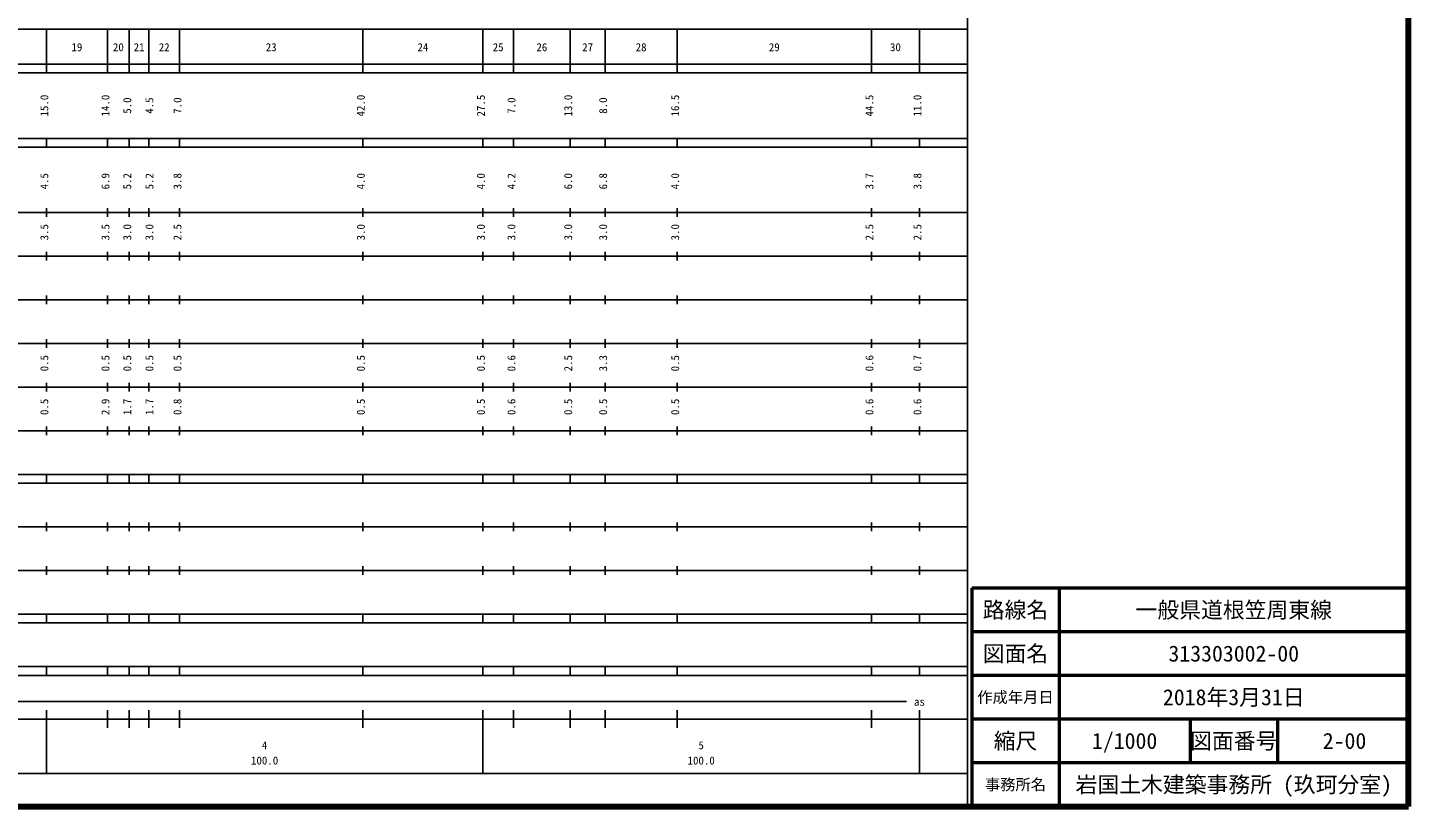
# Model space of a CAD drawing. Units: millimetres on the paper, enlarged 1000 times. Extents: x 40000 to 680000, y 20000 to 380000.
# Drawn here: x 363711 to 680000, y 20000 to 198357 of the extents above; entities that cross this region are included whole.
import ezdxf
from ezdxf.enums import TextEntityAlignment as Align

# ---------------------------------------------------------------- set-up
doc = ezdxf.new("R2010")
doc.units = ezdxf.units.MM
doc.header["$LTSCALE"] = 1000
for name, color, linetype, lineweight in [('M-TTL', 2, 'Continuous', 140), ('M-TTL-BAND', 7, 'Continuous', 25), ('M-TTL-FRAM', 2, 'Continuous', 50), ('M-TTL-LINE', 7, 'Continuous', 50)]:
    doc.layers.add(name, color=color, linetype=linetype, lineweight=lineweight)
doc.layers.add('M-TTL-TXT', color=7, linetype='Continuous')
doc.styles.add('ＭＳ ゴシック', font='')
doc.styles.get('ＭＳ ゴシック').set_extended_font_data('MS Gothic')

msp = doc.modelspace()

# ---------------------------------------------------------------- linework, layer by layer
at = {"layer": 'M-TTL'}
for p, q in [((680000, 20000), (680000, 380000)), ((40000, 20000), (680000, 20000))]:
    msp.add_line(p, q, dxfattribs=at)
at = {"layer": 'M-TTL-BAND'}
for p, q in [((579000, 20000), (579000, 370000)), ((68000, 198000), (579000, 198000)), ((368000, 188000), (368000, 198000)), ((382000, 188000), (382000, 198000)), ((387000, 188000), (387000, 198000)), ((391500, 188000), (391500, 198000)), ((398500, 188000), (398500, 198000)), ((440500, 188000), (440500, 198000)), ((468000, 188000), (468000, 198000)), ((475000, 188000), (475000, 198000)), ((488000, 188000), (488000, 198000)), ((496000, 188000), (496000, 198000)), ((512500, 188000), (512500, 198000)), ((557000, 188000), (557000, 198000)), ((568000, 188000), (568000, 198000)), ((40000, 190000), (579000, 190000)), ((40000, 188000), (579000, 188000)), ((40000, 173000), (579000, 173000)), ((40000, 171000), (579000, 171000)), ((368000, 171000), (368000, 173000)), ((382000, 171000), (382000, 173000)), ((387000, 171000), (387000, 173000)), ((391500, 171000), (391500, 173000)), ((398500, 171000), (398500, 173000)), ((440500, 171000), (440500, 173000)), ((468000, 171000), (468000, 173000)), ((475000, 171000), (475000, 173000)), ((488000, 171000), (488000, 173000)), ((496000, 171000), (496000, 173000)), ((512500, 171000), (512500, 173000)), ((557000, 171000), (557000, 173000)), ((568000, 171000), (568000, 173000)), ((40000, 156000), (579000, 156000)), ((368000, 155000), (368000, 157000)), ((382000, 155000), (382000, 157000)), ((387000, 155000), (387000, 157000)), ((391500, 155000), (391500, 157000)), ((398500, 155000), (398500, 157000)), ((440500, 155000), (440500, 157000)), ((468000, 155000), (468000, 157000)), ((475000, 155000), (475000, 157000)), ((488000, 155000), (488000, 157000)), ((496000, 155000), (496000, 157000)), ((512500, 155000), (512500, 157000)), ((557000, 155000), (557000, 157000)), ((568000, 155000), (568000, 157000)), ((46000, 146000), (579000, 146000)), ((368000, 145000), (368000, 147000)), ((382000, 145000), (382000, 147000)), ((387000, 145000), (387000, 147000)), ((391500, 145000), (391500, 147000)), ((398500, 145000), (398500, 147000)), ((440500, 145000), (440500, 147000)), ((468000, 145000), (468000, 147000)), ((475000, 145000), (475000, 147000)), ((488000, 145000), (488000, 147000)), ((496000, 145000), (496000, 147000)), ((512500, 145000), (512500, 147000)), ((557000, 145000), (557000, 147000)), ((568000, 145000), (568000, 147000)), ((368000, 135000), (368000, 137000)), ((382000, 135000), (382000, 137000)), ((387000, 135000), (387000, 137000)), ((391500, 135000), (391500, 137000)), ((398500, 135000), (398500, 137000)), ((440500, 135000), (440500, 137000)), ((468000, 135000), (468000, 137000)), ((475000, 135000), (475000, 137000)), ((488000, 135000), (488000, 137000)), ((496000, 135000), (496000, 137000)), ((512500, 135000), (512500, 137000)), ((557000, 135000), (557000, 137000)), ((568000, 135000), (568000, 137000)), ((52000, 136000), (579000, 136000)), ((368000, 125000), (368000, 127000)), ((382000, 125000), (382000, 127000)), ((387000, 125000), (387000, 127000)), ((391500, 125000), (391500, 127000)), ((398500, 125000), (398500, 127000)), ((440500, 125000), (440500, 127000)), ((468000, 125000), (468000, 127000)), ((475000, 125000), (475000, 127000)), ((488000, 125000), (488000, 127000)), ((496000, 125000), (496000, 127000)), ((512500, 125000), (512500, 127000)), ((557000, 125000), (557000, 127000)), ((568000, 125000), (568000, 127000)), ((46000, 126000), (579000, 126000)), ((52000, 116000), (579000, 116000)), ((368000, 115000), (368000, 117000)), ((382000, 115000), (382000, 117000)), ((387000, 115000), (387000, 117000)), ((391500, 115000), (391500, 117000)), ((398500, 115000), (398500, 117000)), ((440500, 115000), (440500, 117000)), ((468000, 115000), (468000, 117000)), ((475000, 115000), (475000, 117000)), ((488000, 115000), (488000, 117000)), ((496000, 115000), (496000, 117000)), ((512500, 115000), (512500, 117000)), ((557000, 115000), (557000, 117000)), ((568000, 115000), (568000, 117000)), ((46000, 106000), (579000, 106000)), ((368000, 105000), (368000, 107000)), ((382000, 105000), (382000, 107000)), ((387000, 105000), (387000, 107000)), ((391500, 105000), (391500, 107000)), ((398500, 105000), (398500, 107000)), ((440500, 105000), (440500, 107000)), ((468000, 105000), (468000, 107000)), ((475000, 105000), (475000, 107000)), ((488000, 105000), (488000, 107000)), ((496000, 105000), (496000, 107000)), ((512500, 105000), (512500, 107000)), ((557000, 105000), (557000, 107000)), ((568000, 105000), (568000, 107000)), ((40000, 96000), (579000, 96000)), ((368000, 94000), (368000, 96000)), ((382000, 94000), (382000, 96000)), ((387000, 94000), (387000, 96000)), ((391500, 94000), (391500, 96000)), ((398500, 94000), (398500, 96000)), ((440500, 94000), (440500, 96000)), ((468000, 94000), (468000, 96000)), ((475000, 94000), (475000, 96000)), ((488000, 94000), (488000, 96000)), ((496000, 94000), (496000, 96000)), ((512500, 94000), (512500, 96000)), ((557000, 94000), (557000, 96000)), ((568000, 94000), (568000, 96000)), ((40000, 94000), (579000, 94000)), ((49000, 84000), (579000, 84000)), ((368000, 83000), (368000, 85000)), ((382000, 83000), (382000, 85000)), ((387000, 83000), (387000, 85000)), ((391500, 83000), (391500, 85000)), ((398500, 83000), (398500, 85000)), ((440500, 83000), (440500, 85000)), ((468000, 83000), (468000, 85000)), ((475000, 83000), (475000, 85000)), ((488000, 83000), (488000, 85000)), ((496000, 83000), (496000, 85000)), ((512500, 83000), (512500, 85000)), ((557000, 83000), (557000, 85000)), ((568000, 83000), (568000, 85000)), ((40000, 74000), (579000, 74000)), ((368000, 73000), (368000, 75000)), ((382000, 73000), (382000, 75000)), ((387000, 73000), (387000, 75000)), ((391500, 73000), (391500, 75000)), ((398500, 73000), (398500, 75000)), ((440500, 73000), (440500, 75000)), ((468000, 73000), (468000, 75000)), ((475000, 73000), (475000, 75000)), ((488000, 73000), (488000, 75000)), ((496000, 73000), (496000, 75000)), ((512500, 73000), (512500, 75000)), ((557000, 73000), (557000, 75000)), ((568000, 73000), (568000, 75000)), ((40000, 64000), (579000, 64000)), ((368000, 62000), (368000, 64000)), ((382000, 62000), (382000, 64000)), ((387000, 62000), (387000, 64000)), ((391500, 62000), (391500, 64000)), ((398500, 62000), (398500, 64000)), ((440500, 62000), (440500, 64000)), ((468000, 62000), (468000, 64000)), ((475000, 62000), (475000, 64000)), ((488000, 62000), (488000, 64000)), ((496000, 62000), (496000, 64000)), ((512500, 62000), (512500, 64000)), ((557000, 62000), (557000, 64000)), ((568000, 62000), (568000, 64000)), ((40000, 62000), (579000, 62000)), ((40000, 52000), (579000, 52000)), ((368000, 50000), (368000, 52000)), ((382000, 50000), (382000, 52000)), ((387000, 50000), (387000, 52000)), ((391500, 50000), (391500, 52000)), ((398500, 50000), (398500, 52000)), ((440500, 50000), (440500, 52000)), ((468000, 50000), (468000, 52000)), ((475000, 50000), (475000, 52000)), ((488000, 50000), (488000, 52000)), ((496000, 50000), (496000, 52000)), ((512500, 50000), (512500, 52000)), ((557000, 50000), (557000, 52000)), ((568000, 50000), (568000, 52000)), ((40000, 50000), (579000, 50000)), ((71000, 44000), (565000, 44000)), ((368000, 27500), (368000, 42000)), ((382000, 38000), (382000, 42000)), ((387000, 38000), (387000, 42000)), ((391500, 38000), (391500, 42000)), ((398500, 38000), (398500, 42000)), ((440500, 38000), (440500, 42000)), ((468000, 27500), (468000, 42000)), ((475000, 38000), (475000, 42000)), ((488000, 38000), (488000, 42000)), ((496000, 38000), (496000, 42000)), ((512500, 38000), (512500, 42000)), ((557000, 38000), (557000, 42000)), ((568000, 27500), (568000, 42000)), ((40000, 40000), (579000, 40000)), ((68000, 27500), (579000, 27500))]:
    msp.add_line(p, q, dxfattribs=at)
at = {"layer": 'M-TTL-FRAM'}
for p, q in [((680000, 70000), (580000, 70000)), ((580000, 70000), (580000, 20000))]:
    msp.add_line(p, q, dxfattribs=at)
at = {"layer": 'M-TTL-LINE'}
for p, q in [((600000, 70000), (600000, 20000)), ((680000, 60000), (580000, 60000)), ((680000, 50000), (580000, 50000)), ((680000, 40000), (580000, 40000)), ((630000, 40000), (630000, 30000)), ((650000, 40000), (650000, 30000)), ((680000, 30000), (580000, 30000))]:
    msp.add_line(p, q, dxfattribs=at)

# ---------------------------------------------------------------- texts
at = {"layer": 'M-TTL-BAND', "style": 'ＭＳ ゴシック'}
for s, p in [('19', (375000, 192405)), ('20', (384500, 192405)), ('21', (389250, 192405)), ('22', (395000, 192405)), ('23', (419500, 192405)), ('24', (454250, 192405)), ('25', (471500, 192405)), ('26', (481500, 192405)), ('27', (492000, 192405)), ('28', (504250, 192405)), ('29', (534750, 192405)), ('30', (562500, 192405)), ('as', (568000, 42500)), ('4', (418000, 32523)), ('5', (518000, 32523)), ('100.0', (418000, 29033)), ('100.0', (518000, 29033))]:
    msp.add_text(s, height=1833, dxfattribs=at).set_placement(p, align=Align.BOTTOM_CENTER)
for s, p in [('15.0', (369000, 180500)), ('14.0', (383000, 180500)), ('5.0', (388000, 180500)), ('4.5', (393073, 180500)), ('7.0', (399500, 180500)), ('42.0', (441500, 180500)), ('27.5', (469000, 180500)), ('7.0', (476000, 180500)), ('13.0', (489000, 180500)), ('8.0', (497000, 180500)), ('16.5', (513500, 180500)), ('44.5', (558000, 180500)), ('11.0', (569000, 180500)), ('4.5', (369000, 163174)), ('6.9', (383000, 163174)), ('5.2', (388000, 163174)), ('5.2', (393073, 163174)), ('3.8', (399500, 163174)), ('4.0', (441500, 163174)), ('4.0', (469000, 163174)), ('4.2', (476000, 163174)), ('6.0', (489000, 163174)), ('6.8', (497000, 163174)), ('4.0', (513500, 163174)), ('3.7', (558000, 163174)), ('3.8', (569000, 163174)), ('3.5', (369000, 151500)), ('3.5', (383000, 151500)), ('3.0', (388000, 151500)), ('3.0', (393073, 151500)), ('2.5', (399500, 151500)), ('3.0', (441500, 151500)), ('3.0', (469000, 151500)), ('3.0', (476000, 151500)), ('3.0', (489000, 151500)), ('3.0', (497000, 151500)), ('3.0', (513500, 151500)), ('2.5', (558000, 151500)), ('2.5', (569000, 151500)), ('0.5', (369000, 121500)), ('0.5', (383000, 121500)), ('0.5', (388000, 121500)), ('0.5', (393073, 121500)), ('0.5', (399500, 121500)), ('0.5', (441500, 121500)), ('0.5', (469000, 121500)), ('0.6', (476000, 121500)), ('2.5', (489000, 121500)), ('3.3', (497000, 121500)), ('0.5', (513500, 121500)), ('0.6', (558000, 121500)), ('0.7', (569000, 121500)), ('0.5', (369000, 111500)), ('2.9', (383000, 111500)), ('1.7', (388000, 111500)), ('1.7', (393073, 111500)), ('0.8', (399500, 111500)), ('0.5', (441500, 111500)), ('0.5', (469000, 111500)), ('0.6', (476000, 111500)), ('0.5', (489000, 111500)), ('0.5', (497000, 111500)), ('0.5', (513500, 111500)), ('0.6', (558000, 111500)), ('0.6', (569000, 111500))]:
    msp.add_text(s, height=1833, rotation=90, dxfattribs=at).set_placement(p, align=Align.BOTTOM_CENTER)
at = {"layer": 'M-TTL-TXT', "style": 'ＭＳ ゴシック'}
for s, height, p in [('路線名', 3666, (590000, 65000)), ('路線名', 3666, (590000, 65000)), ('一般県道根笠周東線', 3666, (640000, 65000)), ('図面名', 3666, (590000, 55000)), ('図面名', 3666, (590000, 55000)), ('313303002-00', 3666, (640000, 55000)), ('作成年月日', 2566, (590000, 45000)), ('作成年月日', 2566, (590000, 45000)), ('2018年3月31日', 3666, (640000, 45000)), ('縮尺', 3666, (590000, 35000)), ('縮尺', 3666, (590000, 35000)), ('1/1000', 3666, (615000, 35000)), ('図面番号', 3666, (640000, 35000)), ('図面番号', 3666, (640000, 35000)), (' 2-00', 3666, (664125, 35000)), ('事務所名', 2566, (590000, 25000)), ('事務所名', 2566, (590000, 25000)), ('岩国土木建築事務所 (玖珂分室)', 3666, (640000, 25000))]:
    msp.add_text(s, height=height, dxfattribs=at).set_placement(p, align=Align.MIDDLE_CENTER)

doc.saveas('drawing.dxf')
